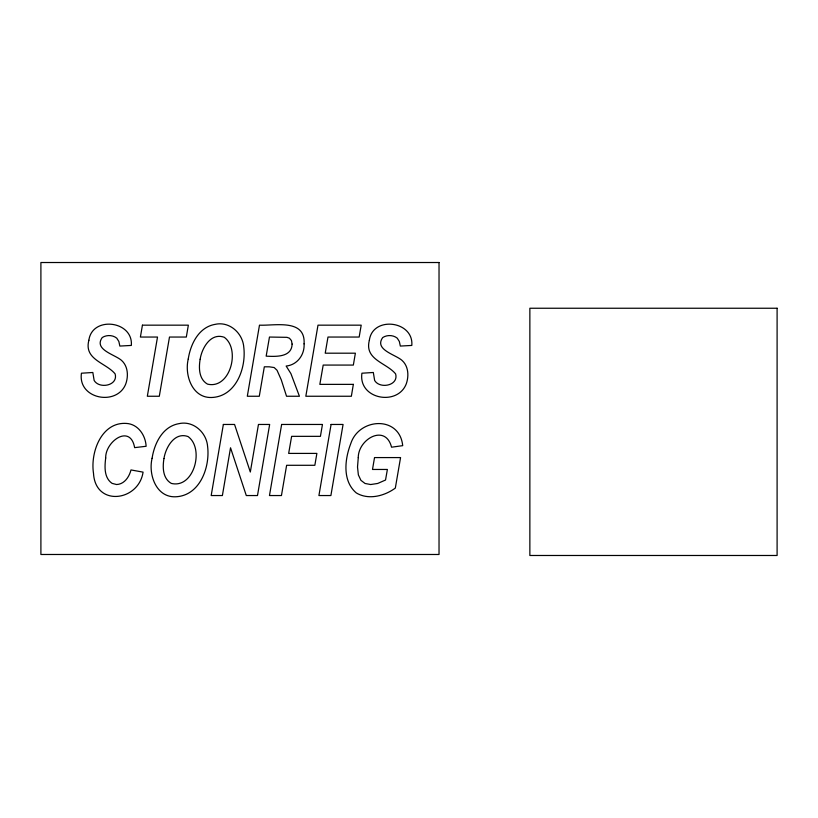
<?xml version="1.0" encoding="UTF-8"?>
<svg xmlns="http://www.w3.org/2000/svg" width="818" height="818" viewBox="0 0 818 818"><rect width="100%" height="100%" fill="white"/><g stroke="black" fill="none" stroke-linecap="round" stroke-linejoin="round"><path stroke-width="1.23" d="M88.865 340.288C83.702 359.767 105.951 362.691 115.123 373.898C118.446 385.667 99.254 389.286 94.142 380.442L92.833 372.487L81.442 373.212C77.577 399.184 117.178 406.546 125.819 383.775C128.508 376.075 128.058 366.341 121.688 360.534C115.205 354.542 93.467 349.818 102.219 337.558C106.534 334.726 112.731 334.899 116.759 338.171L118.855 341.464L119.847 346.065L131.33 345.431C133.385 320.666 92.097 315.697 88.865 340.288M369.358 340.288C364.184 359.767 386.444 362.691 395.615 373.898C398.928 385.667 379.736 389.286 374.634 380.442L373.325 372.487L361.924 373.212C358.069 399.184 397.66 406.546 406.301 383.775C408.99 376.075 408.54 366.341 402.17 360.534C395.687 354.542 373.949 349.818 382.701 337.558C387.016 334.726 393.213 334.899 397.251 338.171L399.337 341.464L400.329 346.065L411.812 345.431C413.867 320.666 372.579 315.697 369.358 340.288M358.274 457.579L357.517 467.037L358.366 474.89L360.912 480.319L365.053 483.479L370.697 484.532L377.681 483.469L385.534 480.023L387.384 469.46L372.497 469.46L374.532 457.579L400.564 457.579L395.329 488.08C384.48 496.056 368.437 500.309 356.249 492.886C342.169 480.902 344.767 459.123 350.748 443.683C359.03 417.65 399.675 415.432 402.701 445.657L391.546 447.201C385.503 423.397 358.182 439.143 358.274 457.579M152.087 458.315C148.201 474.205 155.941 497.232 175.164 496.802C199.704 496.127 210.185 467.467 207.608 446.526C206.596 432.497 193.283 420.36 178.978 423.652C162.618 426.413 154.346 443.438 152.087 458.315M188.252 359.02C184.367 374.9 192.107 397.937 211.33 397.507C235.87 396.832 246.351 368.161 243.784 347.231C242.772 333.202 229.459 321.055 215.144 324.357C198.784 327.118 190.512 344.143 188.252 359.02M105.696 458.008C104.602 466.689 103.947 477.814 112.107 483.387L116.596 484.532C124.428 484.225 129.234 476.863 130.992 469.941L143.068 472.129C138.753 501.373 95.358 507.15 93.508 473.346C90.123 451.792 102.086 420.207 128.262 423.622C139.009 425.36 145.594 436.004 146.125 446.28L134.633 447.64C130.318 423.417 105.174 441.577 105.696 458.008M163.968 458.54C162.485 467.272 162.659 478.418 171.32 483.418C193.989 488.898 204.674 448.499 188.048 436.556C174.592 431.669 165.696 447.354 163.968 458.54M200.144 359.245C198.662 367.967 198.835 379.123 207.486 384.123C230.155 389.603 240.84 349.204 224.214 337.261C210.758 332.374 201.862 348.049 200.144 359.245M304.081 343.836C304.777 354.664 297.261 364.981 286.147 366.045L290.901 373.601L299.429 396.249L286.535 396.249L281.3 379.91L277.026 370.257L274.173 367.548L269.275 366.812L264.326 366.812L259.286 396.249L247.312 396.249L259.48 325.165C274.787 325.871 305.656 318.478 304.081 343.836M292.108 344.081C291.77 357.456 275.758 356.648 266.167 356.147L269.47 337.047L286.965 337.333L289.439 338.212L291.443 340.595L292.108 344.081M353.345 384.368L351.362 396.249L305.83 396.249L317.998 325.165L361.198 325.165L359.163 337.047L327.987 337.047L325.227 353.192L355.38 353.192L353.345 365.073L323.192 365.073L319.838 384.368L353.345 384.368M223.355 424.46L211.187 495.544L222.384 495.544L230.533 447.783L246.29 495.544L257.486 495.544L269.664 424.46L258.457 424.46L250.318 472.027L234.561 424.46L223.355 424.46M281.637 424.46L269.47 495.544L281.443 495.544L286.627 465.289L314.848 465.289L316.883 453.407L288.662 453.407L291.627 436.342L320.421 436.342L322.456 424.46L281.637 424.46M331.086 424.46L318.918 495.544L330.891 495.544L343.069 424.46L331.086 424.46M142.434 325.165L140.399 337.047L157.516 337.047L147.332 396.249L159.305 396.249L169.49 337.047L186.32 337.047L188.355 325.165L142.434 325.165M439.031 262.517L40.9 262.517L40.9 554.481L439.031 554.481L439.031 262.517M777.1 308.243L529.86 308.243L529.86 555.483L777.1 555.483L777.1 308.243"/></g></svg>
